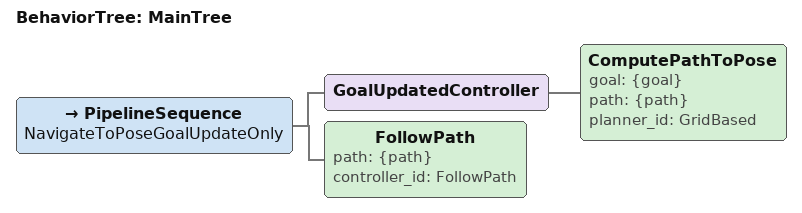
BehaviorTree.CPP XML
<root main_tree_to_execute="MainTree">
  <BehaviorTree ID="MainTree">
    <PipelineSequence name="NavigateToPoseGoalUpdateOnly">
      <GoalUpdatedController>
        <ComputePathToPose goal="{goal}" path="{path}" planner_id="GridBased"/>
      </GoalUpdatedController>
      <FollowPath path="{path}" controller_id="FollowPath"/>
    </PipelineSequence>
  </BehaviorTree>
</root>
